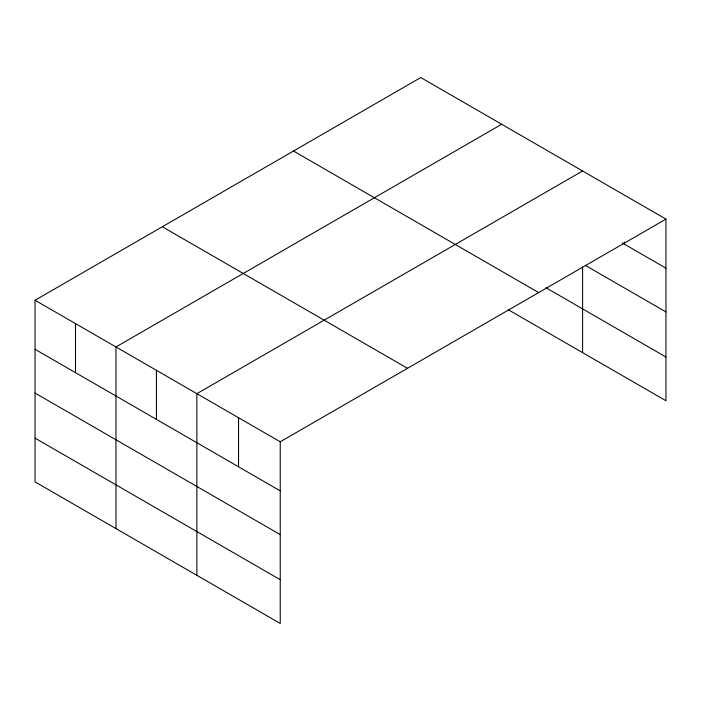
<?xml version="1.0" encoding="UTF-8"?>
<svg xmlns="http://www.w3.org/2000/svg" width="701" height="701" viewBox="0 0 701 701"><rect width="100%" height="100%" fill="white"/><g stroke="black" fill="none" stroke-linecap="round" stroke-linejoin="round"><path stroke-width="1.05" d="M665.95 219.106L420.766 77.548L35.05 300.247L35.05 481.894L280.234 623.452L280.234 441.796L665.95 219.106L665.95 400.753L508.269 309.719M501.679 124.261L115.963 346.96L115.963 528.607M582.592 170.974L196.867 393.673L196.867 575.319M622.374 243.01L665.95 268.168M585.431 265.434L665.95 311.919M545.895 287.69L665.95 357.002M293.482 151.039L538.666 292.597M162.334 226.756L407.518 368.314M35.05 300.247L280.234 441.796M35.05 349.308L280.234 490.858M35.05 393.059L280.234 534.609M35.05 438.143L280.234 579.692M624.267 241.924L624.267 244.097M582.592 267.011L582.592 352.629M238.55 417.735L238.55 466.796M156.411 370.312L156.411 419.373M75.506 323.599L75.506 372.66"/></g></svg>
